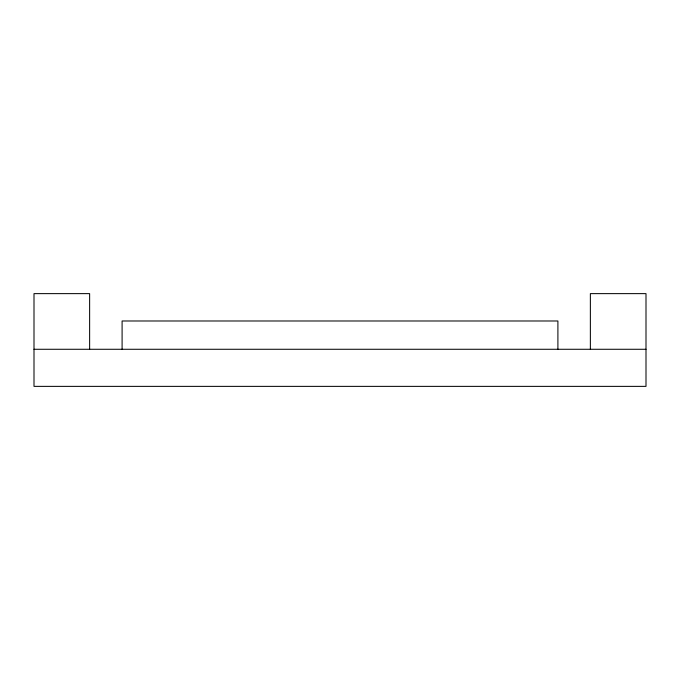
<?xml version="1.0" encoding="UTF-8"?>
<svg xmlns="http://www.w3.org/2000/svg" width="680" height="680" viewBox="0 0 680 680"><rect width="100%" height="100%" fill="white"/><g stroke="black" fill="none" stroke-linecap="round" stroke-linejoin="round"><path stroke-width="1.02" d="M34 349.274L646 349.274M590.367 349.274L590.367 293.632L646 293.632L646 386.368L34 386.368L34 293.632L89.632 293.632L89.632 349.274M557.906 349.274L557.906 320.986L122.094 320.986L122.094 349.274"/></g></svg>
